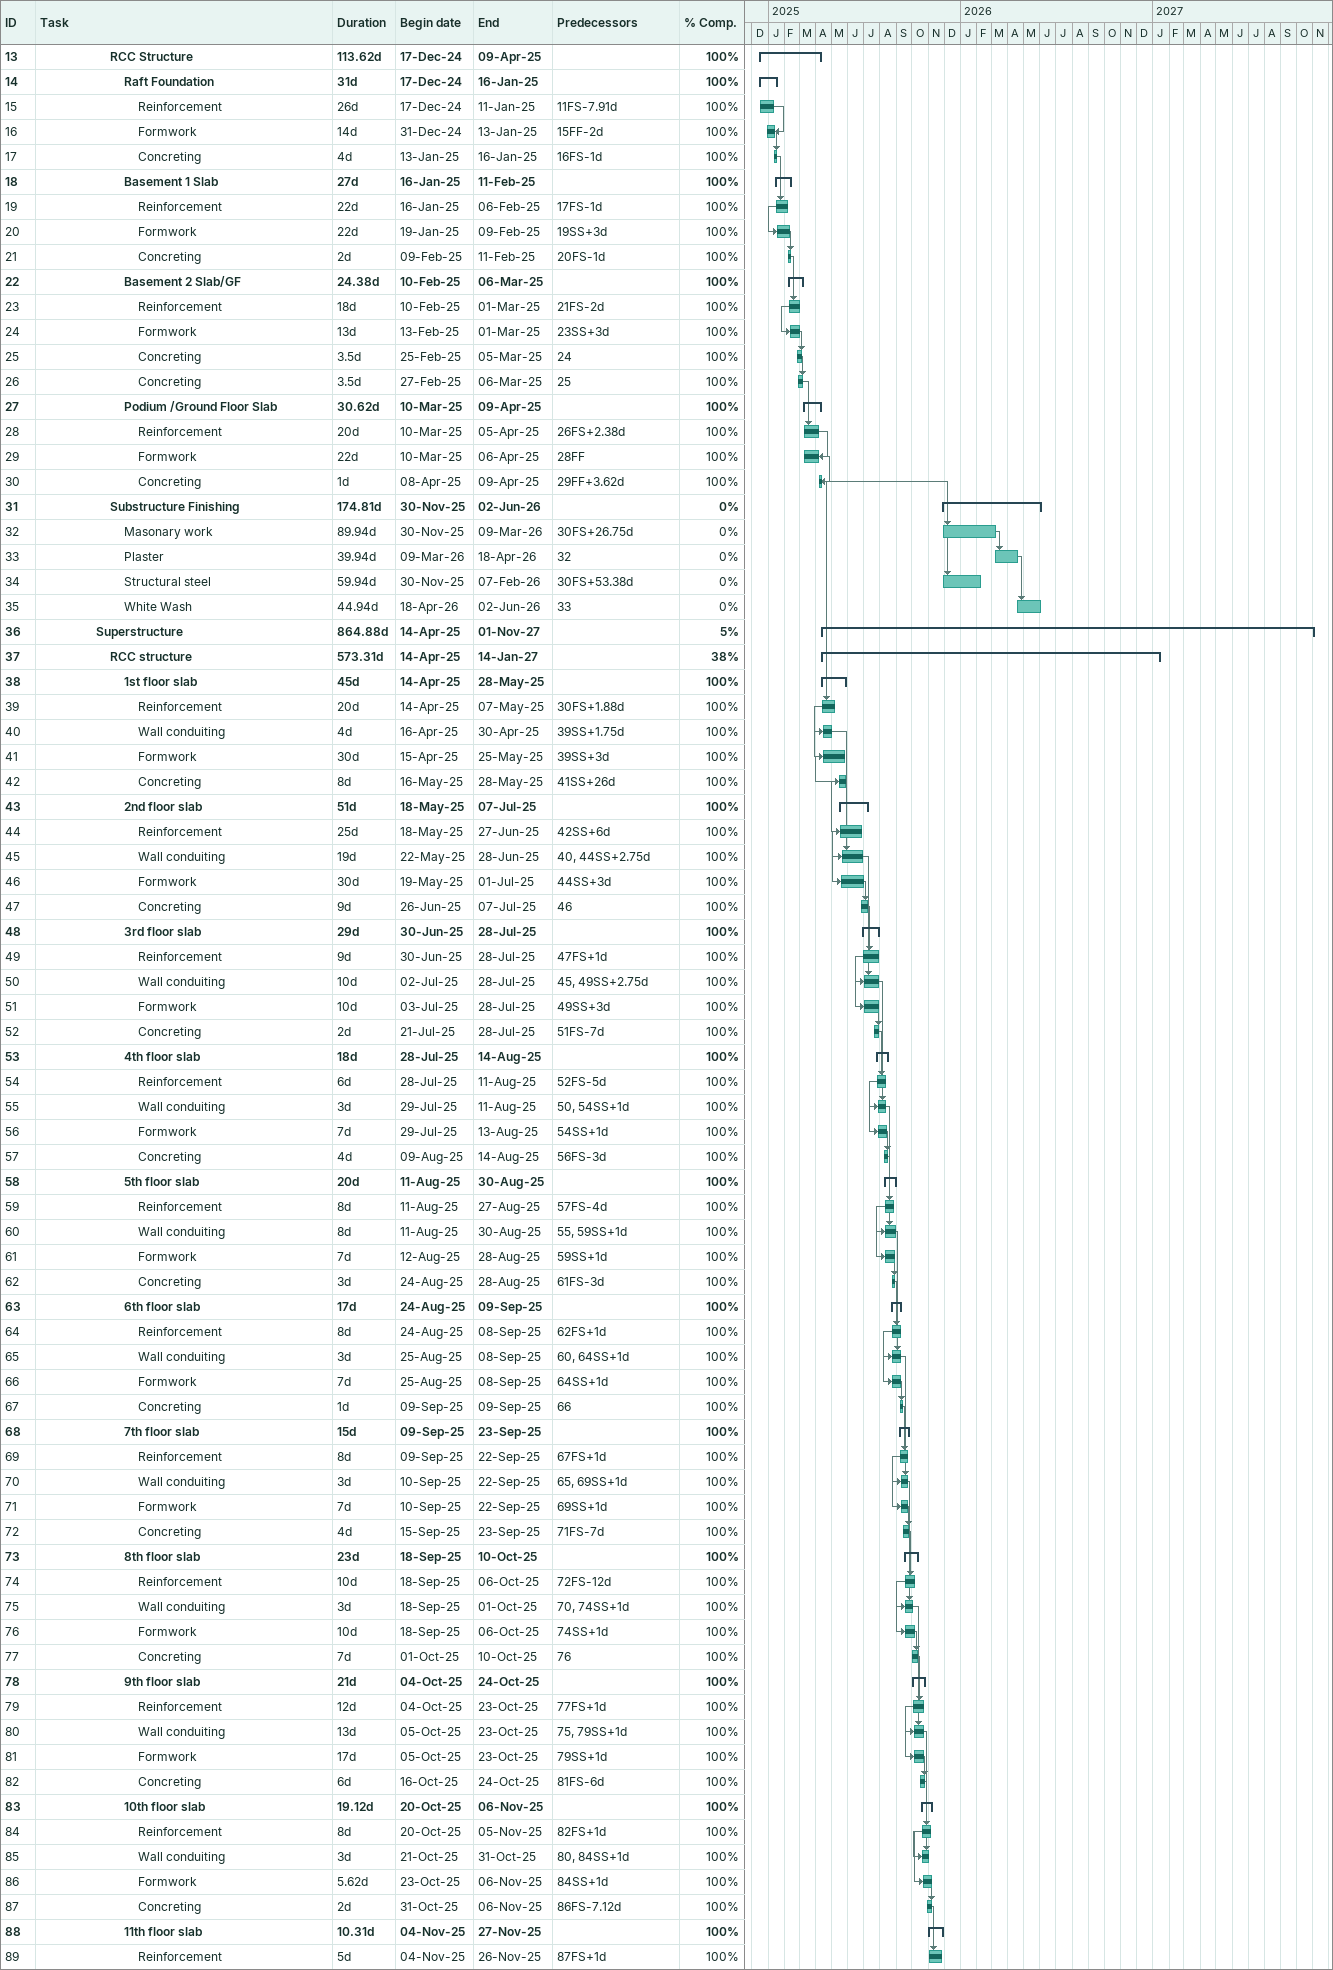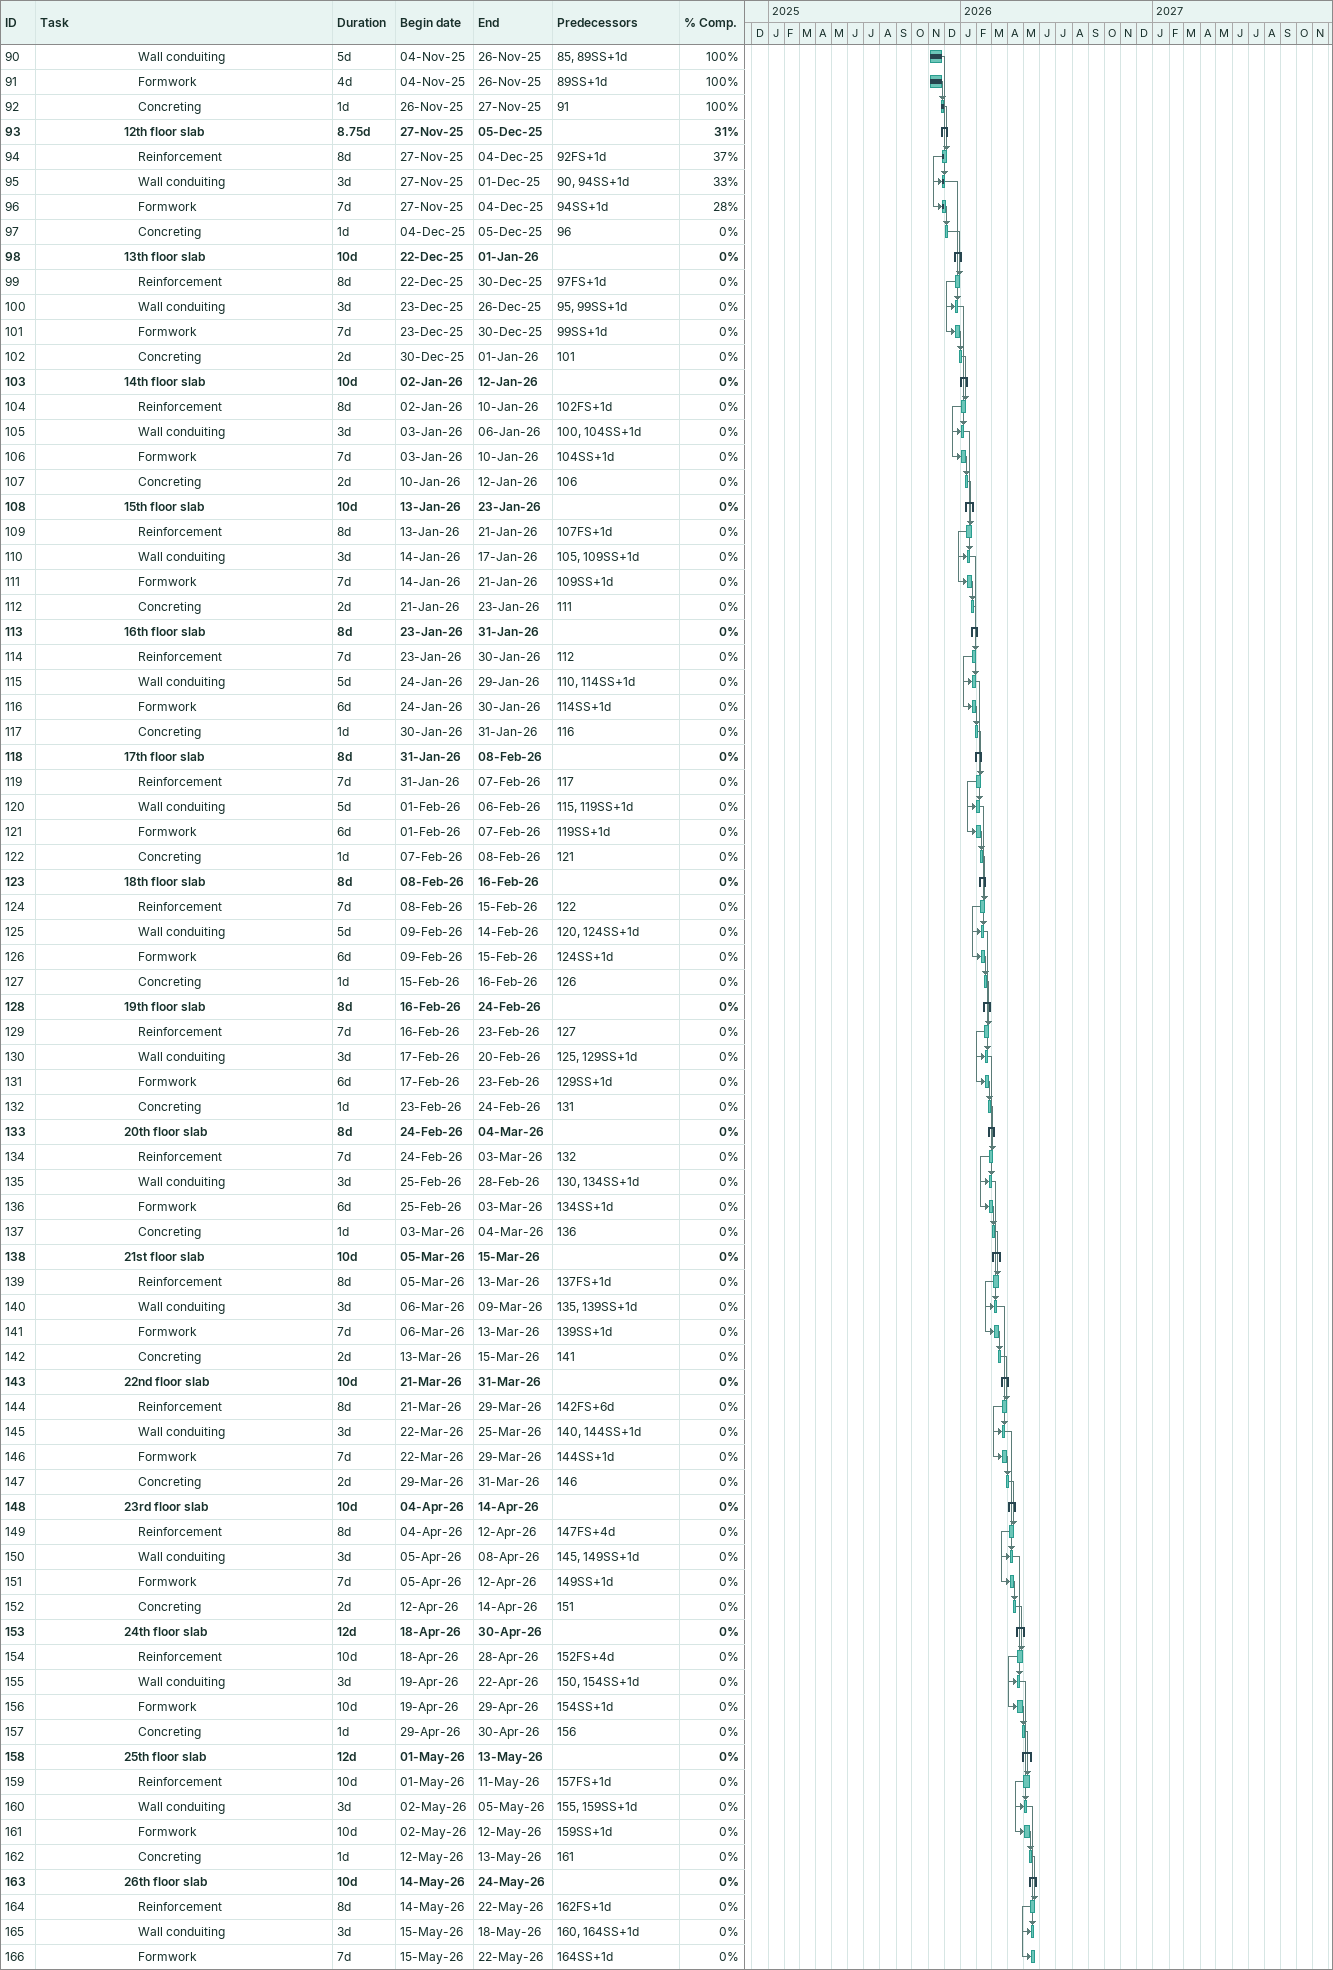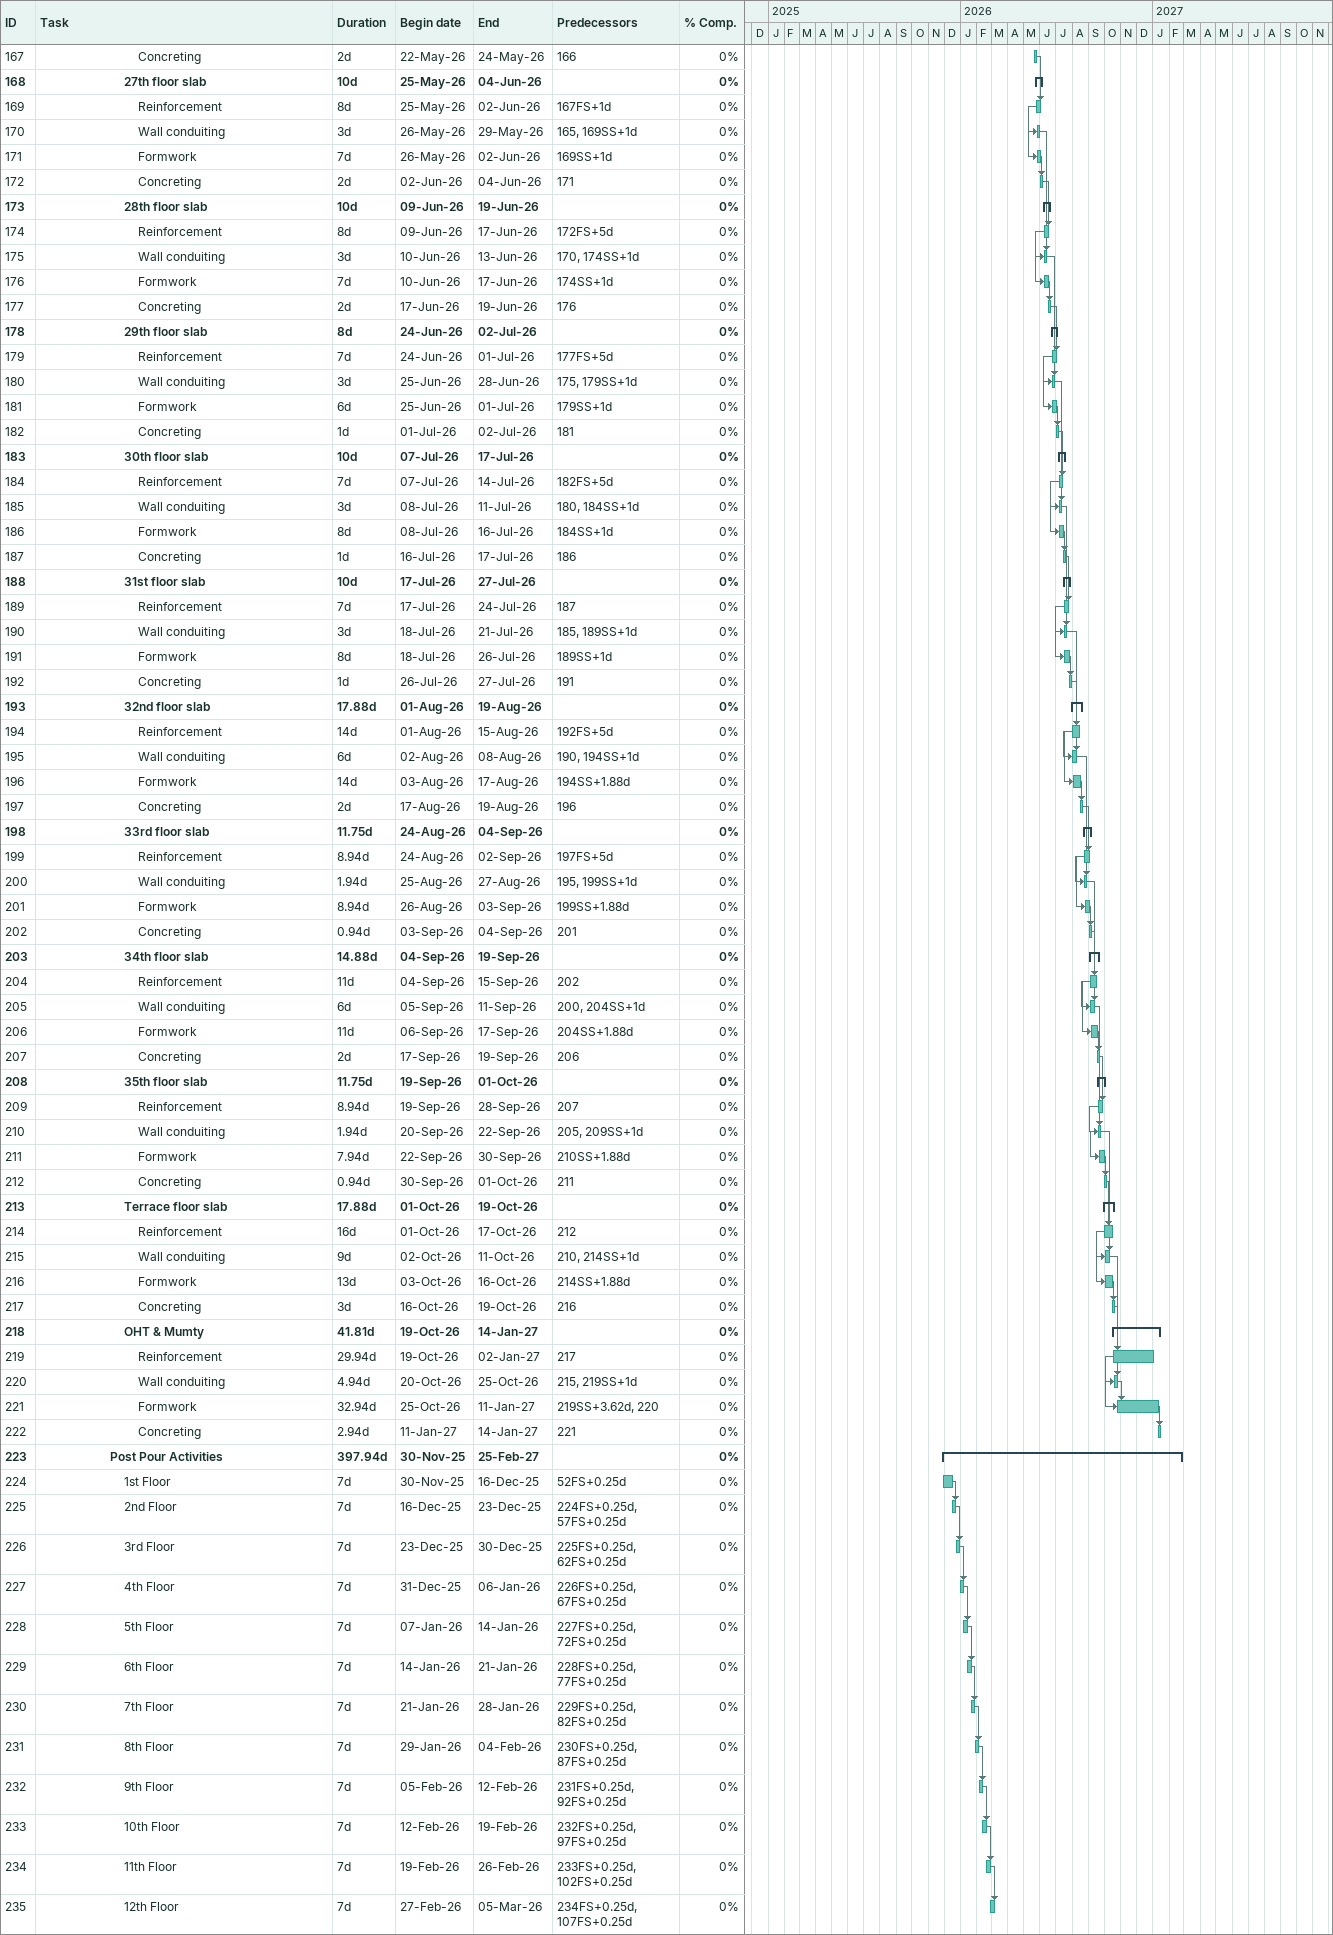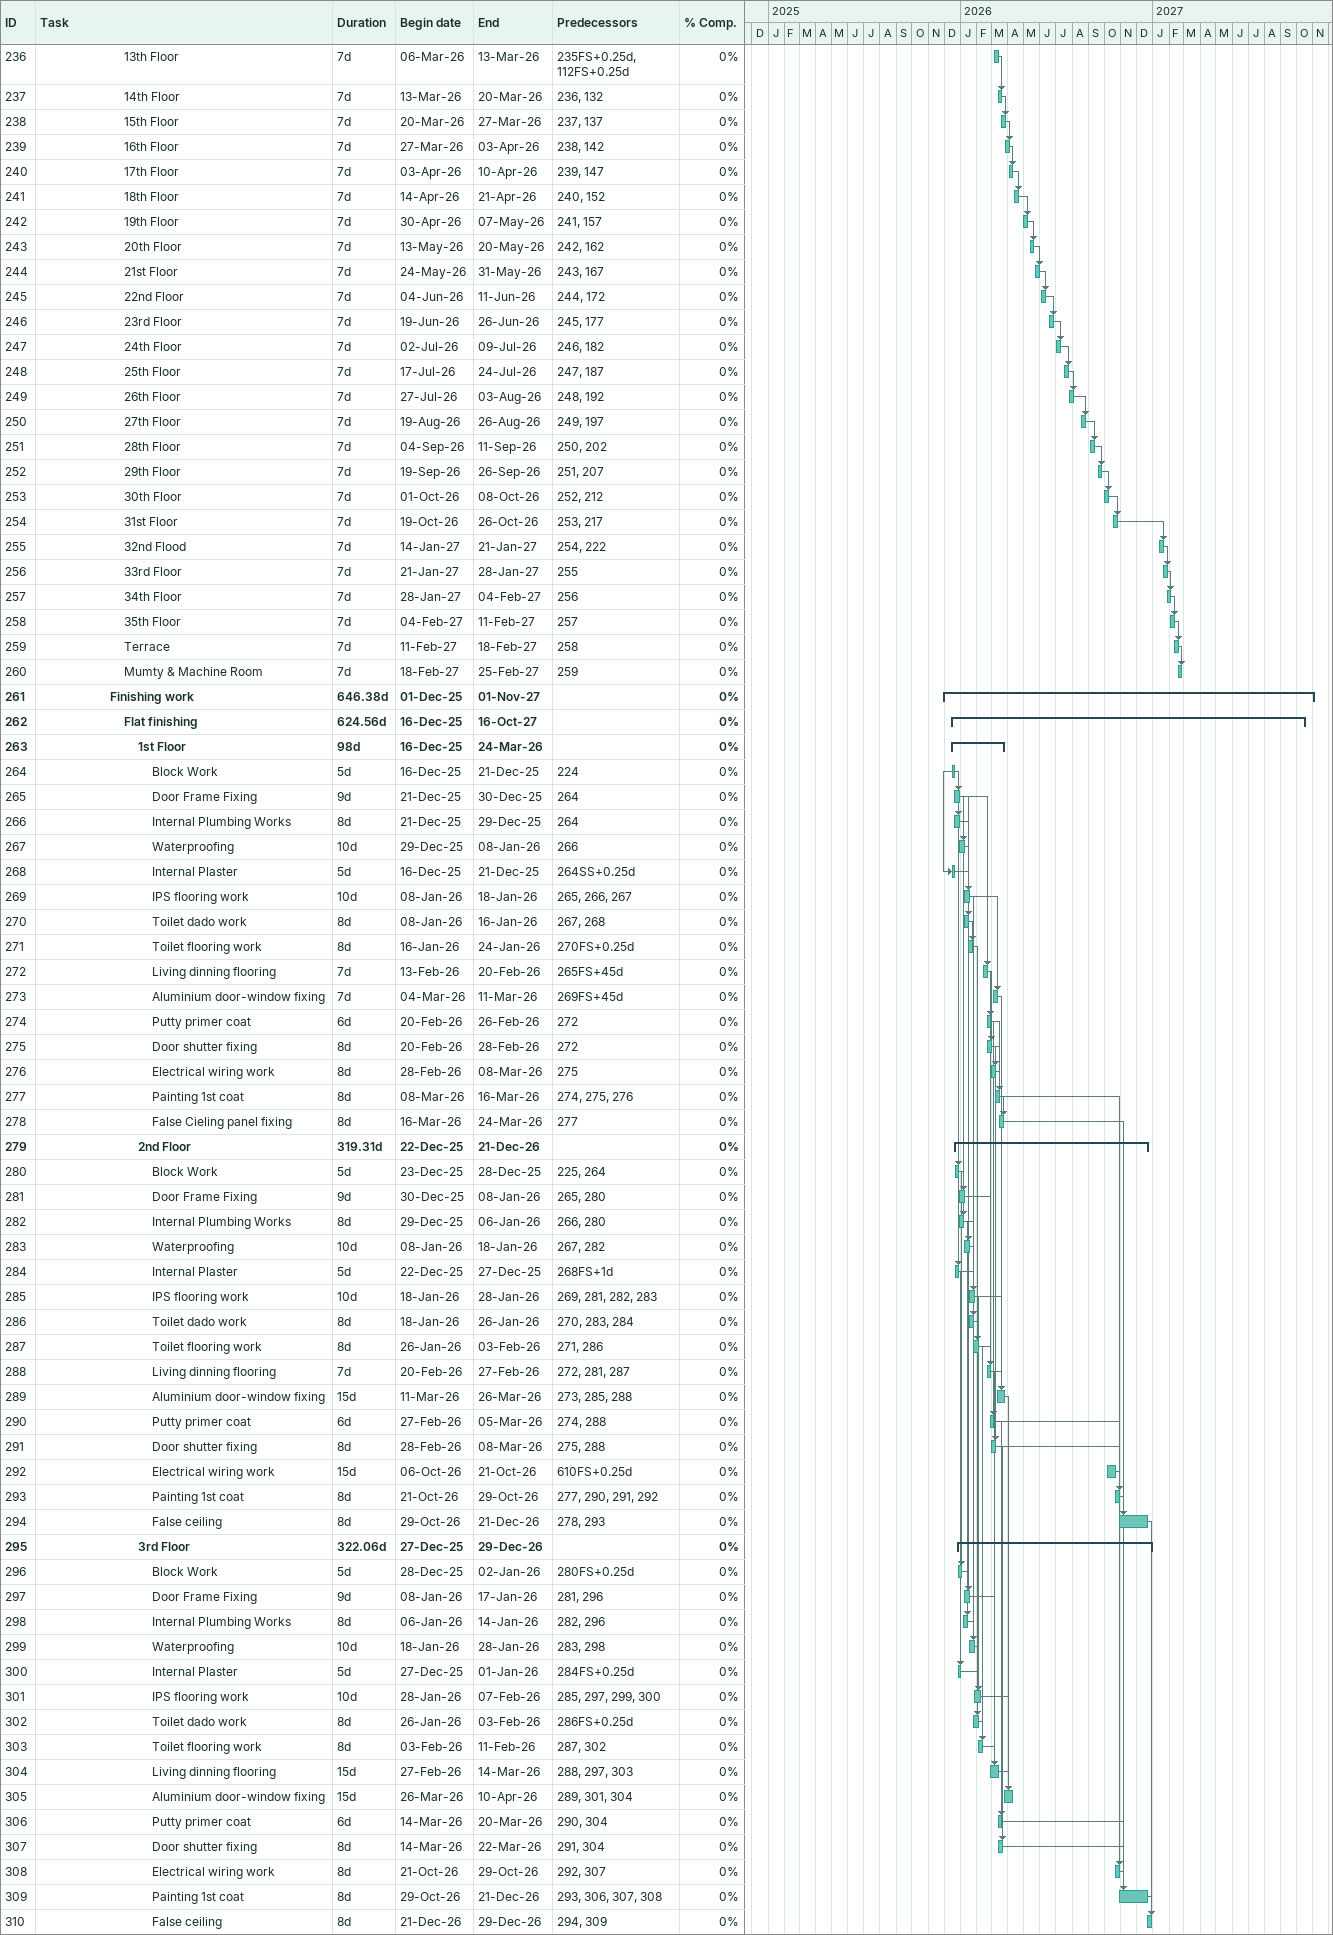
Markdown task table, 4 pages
| ID | Level | Task | Duration | Start | Finish | Predecessors | % complete |
|---|---|---|---|---|---|---|---|
| 13 | 6 | **RCC Structure** | 113.62d | 2024-12-17 | 2025-04-09 |  | 100 |
| 14 | 7 | **Raft Foundation** | 31d | 2024-12-17 | 2025-01-16 |  | 100 |
| 15 | 8 | Reinforcement | 26d | 2024-12-17 | 2025-01-11 | 11FS-7.91d | 100 |
| 16 | 8 | Formwork | 14d | 2024-12-31 | 2025-01-13 | 15FF-2d | 100 |
| 17 | 8 | Concreting | 4d | 2025-01-13 | 2025-01-16 | 16FS-1d | 100 |
| 18 | 7 | **Basement 1 Slab** | 27d | 2025-01-16 | 2025-02-11 |  | 100 |
| 19 | 8 | Reinforcement | 22d | 2025-01-16 | 2025-02-06 | 17FS-1d | 100 |
| 20 | 8 | Formwork | 22d | 2025-01-19 | 2025-02-09 | 19SS+3d | 100 |
| 21 | 8 | Concreting | 2d | 2025-02-09 | 2025-02-11 | 20FS-1d | 100 |
| 22 | 7 | **Basement 2 Slab/GF** | 24.38d | 2025-02-10 | 2025-03-06 |  | 100 |
| 23 | 8 | Reinforcement | 18d | 2025-02-10 | 2025-03-01 | 21FS-2d | 100 |
| 24 | 8 | Formwork | 13d | 2025-02-13 | 2025-03-01 | 23SS+3d | 100 |
| 25 | 8 | Concreting | 3.5d | 2025-02-25 | 2025-03-05 | 24 | 100 |
| 26 | 8 | Concreting | 3.5d | 2025-02-27 | 2025-03-06 | 25 | 100 |
| 27 | 7 | **Podium /Ground Floor Slab** | 30.62d | 2025-03-10 | 2025-04-09 |  | 100 |
| 28 | 8 | Reinforcement | 20d | 2025-03-10 | 2025-04-05 | 26FS+2.38d | 100 |
| 29 | 8 | Formwork | 22d | 2025-03-10 | 2025-04-06 | 28FF | 100 |
| 30 | 8 | Concreting | 1d | 2025-04-08 | 2025-04-09 | 29FF+3.62d | 100 |
| 31 | 6 | **Substructure Finishing** | 174.81d | 2025-11-30 | 2026-06-02 |  | 0 |
| 32 | 7 | Masonary work | 89.94d | 2025-11-30 | 2026-03-09 | 30FS+26.75d | 0 |
| 33 | 7 | Plaster | 39.94d | 2026-03-09 | 2026-04-18 | 32 | 0 |
| 34 | 7 | Structural steel | 59.94d | 2025-11-30 | 2026-02-07 | 30FS+53.38d | 0 |
| 35 | 7 | White Wash | 44.94d | 2026-04-18 | 2026-06-02 | 33 | 0 |
| 36 | 5 | **Superstructure** | 864.88d | 2025-04-14 | 2027-11-01 |  | 5 |
| 37 | 6 | **RCC structure** | 573.31d | 2025-04-14 | 2027-01-14 |  | 38 |
| 38 | 7 | **1st floor slab** | 45d | 2025-04-14 | 2025-05-28 |  | 100 |
| 39 | 8 | Reinforcement | 20d | 2025-04-14 | 2025-05-07 | 30FS+1.88d | 100 |
| 40 | 8 | Wall conduiting | 4d | 2025-04-16 | 2025-04-30 | 39SS+1.75d | 100 |
| 41 | 8 | Formwork | 30d | 2025-04-15 | 2025-05-25 | 39SS+3d | 100 |
| 42 | 8 | Concreting | 8d | 2025-05-16 | 2025-05-28 | 41SS+26d | 100 |
| 43 | 7 | **2nd floor slab** | 51d | 2025-05-18 | 2025-07-07 |  | 100 |
| 44 | 8 | Reinforcement | 25d | 2025-05-18 | 2025-06-27 | 42SS+6d | 100 |
| 45 | 8 | Wall conduiting | 19d | 2025-05-22 | 2025-06-28 | 40, 44SS+2.75d | 100 |
| 46 | 8 | Formwork | 30d | 2025-05-19 | 2025-07-01 | 44SS+3d | 100 |
| 47 | 8 | Concreting | 9d | 2025-06-26 | 2025-07-07 | 46 | 100 |
| 48 | 7 | **3rd floor slab** | 29d | 2025-06-30 | 2025-07-28 |  | 100 |
| 49 | 8 | Reinforcement | 9d | 2025-06-30 | 2025-07-28 | 47FS+1d | 100 |
| 50 | 8 | Wall conduiting | 10d | 2025-07-02 | 2025-07-28 | 45, 49SS+2.75d | 100 |
| 51 | 8 | Formwork | 10d | 2025-07-03 | 2025-07-28 | 49SS+3d | 100 |
| 52 | 8 | Concreting | 2d | 2025-07-21 | 2025-07-28 | 51FS-7d | 100 |
| 53 | 7 | **4th floor slab** | 18d | 2025-07-28 | 2025-08-14 |  | 100 |
| 54 | 8 | Reinforcement | 6d | 2025-07-28 | 2025-08-11 | 52FS-5d | 100 |
| 55 | 8 | Wall conduiting | 3d | 2025-07-29 | 2025-08-11 | 50, 54SS+1d | 100 |
| 56 | 8 | Formwork | 7d | 2025-07-29 | 2025-08-13 | 54SS+1d | 100 |
| 57 | 8 | Concreting | 4d | 2025-08-09 | 2025-08-14 | 56FS-3d | 100 |
| 58 | 7 | **5th floor slab** | 20d | 2025-08-11 | 2025-08-30 |  | 100 |
| 59 | 8 | Reinforcement | 8d | 2025-08-11 | 2025-08-27 | 57FS-4d | 100 |
| 60 | 8 | Wall conduiting | 8d | 2025-08-11 | 2025-08-30 | 55, 59SS+1d | 100 |
| 61 | 8 | Formwork | 7d | 2025-08-12 | 2025-08-28 | 59SS+1d | 100 |
| 62 | 8 | Concreting | 3d | 2025-08-24 | 2025-08-28 | 61FS-3d | 100 |
| 63 | 7 | **6th floor slab** | 17d | 2025-08-24 | 2025-09-09 |  | 100 |
| 64 | 8 | Reinforcement | 8d | 2025-08-24 | 2025-09-08 | 62FS+1d | 100 |
| 65 | 8 | Wall conduiting | 3d | 2025-08-25 | 2025-09-08 | 60, 64SS+1d | 100 |
| 66 | 8 | Formwork | 7d | 2025-08-25 | 2025-09-08 | 64SS+1d | 100 |
| 67 | 8 | Concreting | 1d | 2025-09-09 | 2025-09-09 | 66 | 100 |
| 68 | 7 | **7th floor slab** | 15d | 2025-09-09 | 2025-09-23 |  | 100 |
| 69 | 8 | Reinforcement | 8d | 2025-09-09 | 2025-09-22 | 67FS+1d | 100 |
| 70 | 8 | Wall conduiting | 3d | 2025-09-10 | 2025-09-22 | 65, 69SS+1d | 100 |
| 71 | 8 | Formwork | 7d | 2025-09-10 | 2025-09-22 | 69SS+1d | 100 |
| 72 | 8 | Concreting | 4d | 2025-09-15 | 2025-09-23 | 71FS-7d | 100 |
| 73 | 7 | **8th floor slab** | 23d | 2025-09-18 | 2025-10-10 |  | 100 |
| 74 | 8 | Reinforcement | 10d | 2025-09-18 | 2025-10-06 | 72FS-12d | 100 |
| 75 | 8 | Wall conduiting | 3d | 2025-09-18 | 2025-10-01 | 70, 74SS+1d | 100 |
| 76 | 8 | Formwork | 10d | 2025-09-18 | 2025-10-06 | 74SS+1d | 100 |
| 77 | 8 | Concreting | 7d | 2025-10-01 | 2025-10-10 | 76 | 100 |
| 78 | 7 | **9th floor slab** | 21d | 2025-10-04 | 2025-10-24 |  | 100 |
| 79 | 8 | Reinforcement | 12d | 2025-10-04 | 2025-10-23 | 77FS+1d | 100 |
| 80 | 8 | Wall conduiting | 13d | 2025-10-05 | 2025-10-23 | 75, 79SS+1d | 100 |
| 81 | 8 | Formwork | 17d | 2025-10-05 | 2025-10-23 | 79SS+1d | 100 |
| 82 | 8 | Concreting | 6d | 2025-10-16 | 2025-10-24 | 81FS-6d | 100 |
| 83 | 7 | **10th floor slab** | 19.12d | 2025-10-20 | 2025-11-06 |  | 100 |
| 84 | 8 | Reinforcement | 8d | 2025-10-20 | 2025-11-05 | 82FS+1d | 100 |
| 85 | 8 | Wall conduiting | 3d | 2025-10-21 | 2025-10-31 | 80, 84SS+1d | 100 |
| 86 | 8 | Formwork | 5.62d | 2025-10-23 | 2025-11-06 | 84SS+1d | 100 |
| 87 | 8 | Concreting | 2d | 2025-10-31 | 2025-11-06 | 86FS-7.12d | 100 |
| 88 | 7 | **11th floor slab** | 10.31d | 2025-11-04 | 2025-11-27 |  | 100 |
| 89 | 8 | Reinforcement | 5d | 2025-11-04 | 2025-11-26 | 87FS+1d | 100 |
| 90 | 8 | Wall conduiting | 5d | 2025-11-04 | 2025-11-26 | 85, 89SS+1d | 100 |
| 91 | 8 | Formwork | 4d | 2025-11-04 | 2025-11-26 | 89SS+1d | 100 |
| 92 | 8 | Concreting | 1d | 2025-11-26 | 2025-11-27 | 91 | 100 |
| 93 | 7 | **12th floor slab** | 8.75d | 2025-11-27 | 2025-12-05 |  | 31 |
| 94 | 8 | Reinforcement | 8d | 2025-11-27 | 2025-12-04 | 92FS+1d | 37 |
| 95 | 8 | Wall conduiting | 3d | 2025-11-27 | 2025-12-01 | 90, 94SS+1d | 33 |
| 96 | 8 | Formwork | 7d | 2025-11-27 | 2025-12-04 | 94SS+1d | 28 |
| 97 | 8 | Concreting | 1d | 2025-12-04 | 2025-12-05 | 96 | 0 |
| 98 | 7 | **13th floor slab** | 10d | 2025-12-22 | 2026-01-01 |  | 0 |
| 99 | 8 | Reinforcement | 8d | 2025-12-22 | 2025-12-30 | 97FS+1d | 0 |
| 100 | 8 | Wall conduiting | 3d | 2025-12-23 | 2025-12-26 | 95, 99SS+1d | 0 |
| 101 | 8 | Formwork | 7d | 2025-12-23 | 2025-12-30 | 99SS+1d | 0 |
| 102 | 8 | Concreting | 2d | 2025-12-30 | 2026-01-01 | 101 | 0 |
| 103 | 7 | **14th floor slab** | 10d | 2026-01-02 | 2026-01-12 |  | 0 |
| 104 | 8 | Reinforcement | 8d | 2026-01-02 | 2026-01-10 | 102FS+1d | 0 |
| 105 | 8 | Wall conduiting | 3d | 2026-01-03 | 2026-01-06 | 100, 104SS+1d | 0 |
| 106 | 8 | Formwork | 7d | 2026-01-03 | 2026-01-10 | 104SS+1d | 0 |
| 107 | 8 | Concreting | 2d | 2026-01-10 | 2026-01-12 | 106 | 0 |
| 108 | 7 | **15th floor slab** | 10d | 2026-01-13 | 2026-01-23 |  | 0 |
| 109 | 8 | Reinforcement | 8d | 2026-01-13 | 2026-01-21 | 107FS+1d | 0 |
| 110 | 8 | Wall conduiting | 3d | 2026-01-14 | 2026-01-17 | 105, 109SS+1d | 0 |
| 111 | 8 | Formwork | 7d | 2026-01-14 | 2026-01-21 | 109SS+1d | 0 |
| 112 | 8 | Concreting | 2d | 2026-01-21 | 2026-01-23 | 111 | 0 |
| 113 | 7 | **16th floor slab** | 8d | 2026-01-23 | 2026-01-31 |  | 0 |
| 114 | 8 | Reinforcement | 7d | 2026-01-23 | 2026-01-30 | 112 | 0 |
| 115 | 8 | Wall conduiting | 5d | 2026-01-24 | 2026-01-29 | 110, 114SS+1d | 0 |
| 116 | 8 | Formwork | 6d | 2026-01-24 | 2026-01-30 | 114SS+1d | 0 |
| 117 | 8 | Concreting | 1d | 2026-01-30 | 2026-01-31 | 116 | 0 |
| 118 | 7 | **17th floor slab** | 8d | 2026-01-31 | 2026-02-08 |  | 0 |
| 119 | 8 | Reinforcement | 7d | 2026-01-31 | 2026-02-07 | 117 | 0 |
| 120 | 8 | Wall conduiting | 5d | 2026-02-01 | 2026-02-06 | 115, 119SS+1d | 0 |
| 121 | 8 | Formwork | 6d | 2026-02-01 | 2026-02-07 | 119SS+1d | 0 |
| 122 | 8 | Concreting | 1d | 2026-02-07 | 2026-02-08 | 121 | 0 |
| 123 | 7 | **18th floor slab** | 8d | 2026-02-08 | 2026-02-16 |  | 0 |
| 124 | 8 | Reinforcement | 7d | 2026-02-08 | 2026-02-15 | 122 | 0 |
| 125 | 8 | Wall conduiting | 5d | 2026-02-09 | 2026-02-14 | 120, 124SS+1d | 0 |
| 126 | 8 | Formwork | 6d | 2026-02-09 | 2026-02-15 | 124SS+1d | 0 |
| 127 | 8 | Concreting | 1d | 2026-02-15 | 2026-02-16 | 126 | 0 |
| 128 | 7 | **19th floor slab** | 8d | 2026-02-16 | 2026-02-24 |  | 0 |
| 129 | 8 | Reinforcement | 7d | 2026-02-16 | 2026-02-23 | 127 | 0 |
| 130 | 8 | Wall conduiting | 3d | 2026-02-17 | 2026-02-20 | 125, 129SS+1d | 0 |
| 131 | 8 | Formwork | 6d | 2026-02-17 | 2026-02-23 | 129SS+1d | 0 |
| 132 | 8 | Concreting | 1d | 2026-02-23 | 2026-02-24 | 131 | 0 |
| 133 | 7 | **20th floor slab** | 8d | 2026-02-24 | 2026-03-04 |  | 0 |
| 134 | 8 | Reinforcement | 7d | 2026-02-24 | 2026-03-03 | 132 | 0 |
| 135 | 8 | Wall conduiting | 3d | 2026-02-25 | 2026-02-28 | 130, 134SS+1d | 0 |
| 136 | 8 | Formwork | 6d | 2026-02-25 | 2026-03-03 | 134SS+1d | 0 |
| 137 | 8 | Concreting | 1d | 2026-03-03 | 2026-03-04 | 136 | 0 |
| 138 | 7 | **21st floor slab** | 10d | 2026-03-05 | 2026-03-15 |  | 0 |
| 139 | 8 | Reinforcement | 8d | 2026-03-05 | 2026-03-13 | 137FS+1d | 0 |
| 140 | 8 | Wall conduiting | 3d | 2026-03-06 | 2026-03-09 | 135, 139SS+1d | 0 |
| 141 | 8 | Formwork | 7d | 2026-03-06 | 2026-03-13 | 139SS+1d | 0 |
| 142 | 8 | Concreting | 2d | 2026-03-13 | 2026-03-15 | 141 | 0 |
| 143 | 7 | **22nd floor slab** | 10d | 2026-03-21 | 2026-03-31 |  | 0 |
| 144 | 8 | Reinforcement | 8d | 2026-03-21 | 2026-03-29 | 142FS+6d | 0 |
| 145 | 8 | Wall conduiting | 3d | 2026-03-22 | 2026-03-25 | 140, 144SS+1d | 0 |
| 146 | 8 | Formwork | 7d | 2026-03-22 | 2026-03-29 | 144SS+1d | 0 |
| 147 | 8 | Concreting | 2d | 2026-03-29 | 2026-03-31 | 146 | 0 |
| 148 | 7 | **23rd floor slab** | 10d | 2026-04-04 | 2026-04-14 |  | 0 |
| 149 | 8 | Reinforcement | 8d | 2026-04-04 | 2026-04-12 | 147FS+4d | 0 |
| 150 | 8 | Wall conduiting | 3d | 2026-04-05 | 2026-04-08 | 145, 149SS+1d | 0 |
| 151 | 8 | Formwork | 7d | 2026-04-05 | 2026-04-12 | 149SS+1d | 0 |
| 152 | 8 | Concreting | 2d | 2026-04-12 | 2026-04-14 | 151 | 0 |
| 153 | 7 | **24th floor slab** | 12d | 2026-04-18 | 2026-04-30 |  | 0 |
| 154 | 8 | Reinforcement | 10d | 2026-04-18 | 2026-04-28 | 152FS+4d | 0 |
| 155 | 8 | Wall conduiting | 3d | 2026-04-19 | 2026-04-22 | 150, 154SS+1d | 0 |
| 156 | 8 | Formwork | 10d | 2026-04-19 | 2026-04-29 | 154SS+1d | 0 |
| 157 | 8 | Concreting | 1d | 2026-04-29 | 2026-04-30 | 156 | 0 |
| 158 | 7 | **25th floor slab** | 12d | 2026-05-01 | 2026-05-13 |  | 0 |
| 159 | 8 | Reinforcement | 10d | 2026-05-01 | 2026-05-11 | 157FS+1d | 0 |
| 160 | 8 | Wall conduiting | 3d | 2026-05-02 | 2026-05-05 | 155, 159SS+1d | 0 |
| 161 | 8 | Formwork | 10d | 2026-05-02 | 2026-05-12 | 159SS+1d | 0 |
| 162 | 8 | Concreting | 1d | 2026-05-12 | 2026-05-13 | 161 | 0 |
| 163 | 7 | **26th floor slab** | 10d | 2026-05-14 | 2026-05-24 |  | 0 |
| 164 | 8 | Reinforcement | 8d | 2026-05-14 | 2026-05-22 | 162FS+1d | 0 |
| 165 | 8 | Wall conduiting | 3d | 2026-05-15 | 2026-05-18 | 160, 164SS+1d | 0 |
| 166 | 8 | Formwork | 7d | 2026-05-15 | 2026-05-22 | 164SS+1d | 0 |
| 167 | 8 | Concreting | 2d | 2026-05-22 | 2026-05-24 | 166 | 0 |
| 168 | 7 | **27th floor slab** | 10d | 2026-05-25 | 2026-06-04 |  | 0 |
| 169 | 8 | Reinforcement | 8d | 2026-05-25 | 2026-06-02 | 167FS+1d | 0 |
| 170 | 8 | Wall conduiting | 3d | 2026-05-26 | 2026-05-29 | 165, 169SS+1d | 0 |
| 171 | 8 | Formwork | 7d | 2026-05-26 | 2026-06-02 | 169SS+1d | 0 |
| 172 | 8 | Concreting | 2d | 2026-06-02 | 2026-06-04 | 171 | 0 |
| 173 | 7 | **28th floor slab** | 10d | 2026-06-09 | 2026-06-19 |  | 0 |
| 174 | 8 | Reinforcement | 8d | 2026-06-09 | 2026-06-17 | 172FS+5d | 0 |
| 175 | 8 | Wall conduiting | 3d | 2026-06-10 | 2026-06-13 | 170, 174SS+1d | 0 |
| 176 | 8 | Formwork | 7d | 2026-06-10 | 2026-06-17 | 174SS+1d | 0 |
| 177 | 8 | Concreting | 2d | 2026-06-17 | 2026-06-19 | 176 | 0 |
| 178 | 7 | **29th floor slab** | 8d | 2026-06-24 | 2026-07-02 |  | 0 |
| 179 | 8 | Reinforcement | 7d | 2026-06-24 | 2026-07-01 | 177FS+5d | 0 |
| 180 | 8 | Wall conduiting | 3d | 2026-06-25 | 2026-06-28 | 175, 179SS+1d | 0 |
| 181 | 8 | Formwork | 6d | 2026-06-25 | 2026-07-01 | 179SS+1d | 0 |
| 182 | 8 | Concreting | 1d | 2026-07-01 | 2026-07-02 | 181 | 0 |
| 183 | 7 | **30th floor slab** | 10d | 2026-07-07 | 2026-07-17 |  | 0 |
| 184 | 8 | Reinforcement | 7d | 2026-07-07 | 2026-07-14 | 182FS+5d | 0 |
| 185 | 8 | Wall conduiting | 3d | 2026-07-08 | 2026-07-11 | 180, 184SS+1d | 0 |
| 186 | 8 | Formwork | 8d | 2026-07-08 | 2026-07-16 | 184SS+1d | 0 |
| 187 | 8 | Concreting | 1d | 2026-07-16 | 2026-07-17 | 186 | 0 |
| 188 | 7 | **31st floor slab** | 10d | 2026-07-17 | 2026-07-27 |  | 0 |
| 189 | 8 | Reinforcement | 7d | 2026-07-17 | 2026-07-24 | 187 | 0 |
| 190 | 8 | Wall conduiting | 3d | 2026-07-18 | 2026-07-21 | 185, 189SS+1d | 0 |
| 191 | 8 | Formwork | 8d | 2026-07-18 | 2026-07-26 | 189SS+1d | 0 |
| 192 | 8 | Concreting | 1d | 2026-07-26 | 2026-07-27 | 191 | 0 |
| 193 | 7 | **32nd floor slab** | 17.88d | 2026-08-01 | 2026-08-19 |  | 0 |
| 194 | 8 | Reinforcement | 14d | 2026-08-01 | 2026-08-15 | 192FS+5d | 0 |
| 195 | 8 | Wall conduiting | 6d | 2026-08-02 | 2026-08-08 | 190, 194SS+1d | 0 |
| 196 | 8 | Formwork | 14d | 2026-08-03 | 2026-08-17 | 194SS+1.88d | 0 |
| 197 | 8 | Concreting | 2d | 2026-08-17 | 2026-08-19 | 196 | 0 |
| 198 | 7 | **33rd floor slab** | 11.75d | 2026-08-24 | 2026-09-04 |  | 0 |
| 199 | 8 | Reinforcement | 8.94d | 2026-08-24 | 2026-09-02 | 197FS+5d | 0 |
| 200 | 8 | Wall conduiting | 1.94d | 2026-08-25 | 2026-08-27 | 195, 199SS+1d | 0 |
| 201 | 8 | Formwork | 8.94d | 2026-08-26 | 2026-09-03 | 199SS+1.88d | 0 |
| 202 | 8 | Concreting | 0.94d | 2026-09-03 | 2026-09-04 | 201 | 0 |
| 203 | 7 | **34th floor slab** | 14.88d | 2026-09-04 | 2026-09-19 |  | 0 |
| 204 | 8 | Reinforcement | 11d | 2026-09-04 | 2026-09-15 | 202 | 0 |
| 205 | 8 | Wall conduiting | 6d | 2026-09-05 | 2026-09-11 | 200, 204SS+1d | 0 |
| 206 | 8 | Formwork | 11d | 2026-09-06 | 2026-09-17 | 204SS+1.88d | 0 |
| 207 | 8 | Concreting | 2d | 2026-09-17 | 2026-09-19 | 206 | 0 |
| 208 | 7 | **35th floor slab** | 11.75d | 2026-09-19 | 2026-10-01 |  | 0 |
| 209 | 8 | Reinforcement | 8.94d | 2026-09-19 | 2026-09-28 | 207 | 0 |
| 210 | 8 | Wall conduiting | 1.94d | 2026-09-20 | 2026-09-22 | 205, 209SS+1d | 0 |
| 211 | 8 | Formwork | 7.94d | 2026-09-22 | 2026-09-30 | 210SS+1.88d | 0 |
| 212 | 8 | Concreting | 0.94d | 2026-09-30 | 2026-10-01 | 211 | 0 |
| 213 | 7 | **Terrace floor slab** | 17.88d | 2026-10-01 | 2026-10-19 |  | 0 |
| 214 | 8 | Reinforcement | 16d | 2026-10-01 | 2026-10-17 | 212 | 0 |
| 215 | 8 | Wall conduiting | 9d | 2026-10-02 | 2026-10-11 | 210, 214SS+1d | 0 |
| 216 | 8 | Formwork | 13d | 2026-10-03 | 2026-10-16 | 214SS+1.88d | 0 |
| 217 | 8 | Concreting | 3d | 2026-10-16 | 2026-10-19 | 216 | 0 |
| 218 | 7 | **OHT & Mumty** | 41.81d | 2026-10-19 | 2027-01-14 |  | 0 |
| 219 | 8 | Reinforcement | 29.94d | 2026-10-19 | 2027-01-02 | 217 | 0 |
| 220 | 8 | Wall conduiting | 4.94d | 2026-10-20 | 2026-10-25 | 215, 219SS+1d | 0 |
| 221 | 8 | Formwork | 32.94d | 2026-10-25 | 2027-01-11 | 219SS+3.62d, 220 | 0 |
| 222 | 8 | Concreting | 2.94d | 2027-01-11 | 2027-01-14 | 221 | 0 |
| 223 | 6 | **Post Pour Activities** | 397.94d | 2025-11-30 | 2027-02-25 |  | 0 |
| 224 | 7 | 1st Floor | 7d | 2025-11-30 | 2025-12-16 | 52FS+0.25d | 0 |
| 225 | 7 | 2nd Floor | 7d | 2025-12-16 | 2025-12-23 | 224FS+0.25d, 57FS+0.25d | 0 |
| 226 | 7 | 3rd Floor | 7d | 2025-12-23 | 2025-12-30 | 225FS+0.25d, 62FS+0.25d | 0 |
| 227 | 7 | 4th Floor | 7d | 2025-12-31 | 2026-01-06 | 226FS+0.25d, 67FS+0.25d | 0 |
| 228 | 7 | 5th Floor | 7d | 2026-01-07 | 2026-01-14 | 227FS+0.25d, 72FS+0.25d | 0 |
| 229 | 7 | 6th Floor | 7d | 2026-01-14 | 2026-01-21 | 228FS+0.25d, 77FS+0.25d | 0 |
| 230 | 7 | 7th Floor | 7d | 2026-01-21 | 2026-01-28 | 229FS+0.25d, 82FS+0.25d | 0 |
| 231 | 7 | 8th Floor | 7d | 2026-01-29 | 2026-02-04 | 230FS+0.25d, 87FS+0.25d | 0 |
| 232 | 7 | 9th Floor | 7d | 2026-02-05 | 2026-02-12 | 231FS+0.25d, 92FS+0.25d | 0 |
| 233 | 7 | 10th Floor | 7d | 2026-02-12 | 2026-02-19 | 232FS+0.25d, 97FS+0.25d | 0 |
| 234 | 7 | 11th Floor | 7d | 2026-02-19 | 2026-02-26 | 233FS+0.25d, 102FS+0.25d | 0 |
| 235 | 7 | 12th Floor | 7d | 2026-02-27 | 2026-03-05 | 234FS+0.25d, 107FS+0.25d | 0 |
| 236 | 7 | 13th Floor | 7d | 2026-03-06 | 2026-03-13 | 235FS+0.25d, 112FS+0.25d | 0 |
| 237 | 7 | 14th Floor | 7d | 2026-03-13 | 2026-03-20 | 236, 132 | 0 |
| 238 | 7 | 15th Floor | 7d | 2026-03-20 | 2026-03-27 | 237, 137 | 0 |
| 239 | 7 | 16th Floor | 7d | 2026-03-27 | 2026-04-03 | 238, 142 | 0 |
| 240 | 7 | 17th Floor | 7d | 2026-04-03 | 2026-04-10 | 239, 147 | 0 |
| 241 | 7 | 18th Floor | 7d | 2026-04-14 | 2026-04-21 | 240, 152 | 0 |
| 242 | 7 | 19th Floor | 7d | 2026-04-30 | 2026-05-07 | 241, 157 | 0 |
| 243 | 7 | 20th Floor | 7d | 2026-05-13 | 2026-05-20 | 242, 162 | 0 |
| 244 | 7 | 21st Floor | 7d | 2026-05-24 | 2026-05-31 | 243, 167 | 0 |
| 245 | 7 | 22nd Floor | 7d | 2026-06-04 | 2026-06-11 | 244, 172 | 0 |
| 246 | 7 | 23rd Floor | 7d | 2026-06-19 | 2026-06-26 | 245, 177 | 0 |
| 247 | 7 | 24th Floor | 7d | 2026-07-02 | 2026-07-09 | 246, 182 | 0 |
| 248 | 7 | 25th Floor | 7d | 2026-07-17 | 2026-07-24 | 247, 187 | 0 |
| 249 | 7 | 26th Floor | 7d | 2026-07-27 | 2026-08-03 | 248, 192 | 0 |
| 250 | 7 | 27th Floor | 7d | 2026-08-19 | 2026-08-26 | 249, 197 | 0 |
| 251 | 7 | 28th Floor | 7d | 2026-09-04 | 2026-09-11 | 250, 202 | 0 |
| 252 | 7 | 29th Floor | 7d | 2026-09-19 | 2026-09-26 | 251, 207 | 0 |
| 253 | 7 | 30th Floor | 7d | 2026-10-01 | 2026-10-08 | 252, 212 | 0 |
| 254 | 7 | 31st Floor | 7d | 2026-10-19 | 2026-10-26 | 253, 217 | 0 |
| 255 | 7 | 32nd Flood | 7d | 2027-01-14 | 2027-01-21 | 254, 222 | 0 |
| 256 | 7 | 33rd Floor | 7d | 2027-01-21 | 2027-01-28 | 255 | 0 |
| 257 | 7 | 34th Floor | 7d | 2027-01-28 | 2027-02-04 | 256 | 0 |
| 258 | 7 | 35th Floor | 7d | 2027-02-04 | 2027-02-11 | 257 | 0 |
| 259 | 7 | Terrace | 7d | 2027-02-11 | 2027-02-18 | 258 | 0 |
| 260 | 7 | Mumty & Machine Room | 7d | 2027-02-18 | 2027-02-25 | 259 | 0 |
| 261 | 6 | **Finishing work** | 646.38d | 2025-12-01 | 2027-11-01 |  | 0 |
| 262 | 7 | **Flat finishing** | 624.56d | 2025-12-16 | 2027-10-16 |  | 0 |
| 263 | 8 | **1st Floor** | 98d | 2025-12-16 | 2026-03-24 |  | 0 |
| 264 | 9 | Block Work | 5d | 2025-12-16 | 2025-12-21 | 224 | 0 |
| 265 | 9 | Door Frame Fixing | 9d | 2025-12-21 | 2025-12-30 | 264 | 0 |
| 266 | 9 | Internal Plumbing Works | 8d | 2025-12-21 | 2025-12-29 | 264 | 0 |
| 267 | 9 | Waterproofing | 10d | 2025-12-29 | 2026-01-08 | 266 | 0 |
| 268 | 9 | Internal Plaster | 5d | 2025-12-16 | 2025-12-21 | 264SS+0.25d | 0 |
| 269 | 9 | IPS flooring work | 10d | 2026-01-08 | 2026-01-18 | 265, 266, 267 | 0 |
| 270 | 9 | Toilet dado work | 8d | 2026-01-08 | 2026-01-16 | 267, 268 | 0 |
| 271 | 9 | Toilet flooring work | 8d | 2026-01-16 | 2026-01-24 | 270FS+0.25d | 0 |
| 272 | 9 | Living dinning flooring | 7d | 2026-02-13 | 2026-02-20 | 265FS+45d | 0 |
| 273 | 9 | Aluminium door-window fixing | 7d | 2026-03-04 | 2026-03-11 | 269FS+45d | 0 |
| 274 | 9 | Putty primer coat | 6d | 2026-02-20 | 2026-02-26 | 272 | 0 |
| 275 | 9 | Door shutter fixing | 8d | 2026-02-20 | 2026-02-28 | 272 | 0 |
| 276 | 9 | Electrical wiring work | 8d | 2026-02-28 | 2026-03-08 | 275 | 0 |
| 277 | 9 | Painting 1st coat | 8d | 2026-03-08 | 2026-03-16 | 274, 275, 276 | 0 |
| 278 | 9 | False Cieling panel fixing | 8d | 2026-03-16 | 2026-03-24 | 277 | 0 |
| 279 | 8 | **2nd Floor** | 319.31d | 2025-12-22 | 2026-12-21 |  | 0 |
| 280 | 9 | Block Work | 5d | 2025-12-23 | 2025-12-28 | 225, 264 | 0 |
| 281 | 9 | Door Frame Fixing | 9d | 2025-12-30 | 2026-01-08 | 265, 280 | 0 |
| 282 | 9 | Internal Plumbing Works | 8d | 2025-12-29 | 2026-01-06 | 266, 280 | 0 |
| 283 | 9 | Waterproofing | 10d | 2026-01-08 | 2026-01-18 | 267, 282 | 0 |
| 284 | 9 | Internal Plaster | 5d | 2025-12-22 | 2025-12-27 | 268FS+1d | 0 |
| 285 | 9 | IPS flooring work | 10d | 2026-01-18 | 2026-01-28 | 269, 281, 282, 283 | 0 |
| 286 | 9 | Toilet dado work | 8d | 2026-01-18 | 2026-01-26 | 270, 283, 284 | 0 |
| 287 | 9 | Toilet flooring work | 8d | 2026-01-26 | 2026-02-03 | 271, 286 | 0 |
| 288 | 9 | Living dinning flooring | 7d | 2026-02-20 | 2026-02-27 | 272, 281, 287 | 0 |
| 289 | 9 | Aluminium door-window fixing | 15d | 2026-03-11 | 2026-03-26 | 273, 285, 288 | 0 |
| 290 | 9 | Putty primer coat | 6d | 2026-02-27 | 2026-03-05 | 274, 288 | 0 |
| 291 | 9 | Door shutter fixing | 8d | 2026-02-28 | 2026-03-08 | 275, 288 | 0 |
| 292 | 9 | Electrical wiring work | 15d | 2026-10-06 | 2026-10-21 | 610FS+0.25d | 0 |
| 293 | 9 | Painting 1st coat | 8d | 2026-10-21 | 2026-10-29 | 277, 290, 291, 292 | 0 |
| 294 | 9 | False ceiling | 8d | 2026-10-29 | 2026-12-21 | 278, 293 | 0 |
| 295 | 8 | **3rd Floor** | 322.06d | 2025-12-27 | 2026-12-29 |  | 0 |
| 296 | 9 | Block Work | 5d | 2025-12-28 | 2026-01-02 | 280FS+0.25d | 0 |
| 297 | 9 | Door Frame Fixing | 9d | 2026-01-08 | 2026-01-17 | 281, 296 | 0 |
| 298 | 9 | Internal Plumbing Works | 8d | 2026-01-06 | 2026-01-14 | 282, 296 | 0 |
| 299 | 9 | Waterproofing | 10d | 2026-01-18 | 2026-01-28 | 283, 298 | 0 |
| 300 | 9 | Internal Plaster | 5d | 2025-12-27 | 2026-01-01 | 284FS+0.25d | 0 |
| 301 | 9 | IPS flooring work | 10d | 2026-01-28 | 2026-02-07 | 285, 297, 299, 300 | 0 |
| 302 | 9 | Toilet dado work | 8d | 2026-01-26 | 2026-02-03 | 286FS+0.25d | 0 |
| 303 | 9 | Toilet flooring work | 8d | 2026-02-03 | 2026-02-11 | 287, 302 | 0 |
| 304 | 9 | Living dinning flooring | 15d | 2026-02-27 | 2026-03-14 | 288, 297, 303 | 0 |
| 305 | 9 | Aluminium door-window fixing | 15d | 2026-03-26 | 2026-04-10 | 289, 301, 304 | 0 |
| 306 | 9 | Putty primer coat | 6d | 2026-03-14 | 2026-03-20 | 290, 304 | 0 |
| 307 | 9 | Door shutter fixing | 8d | 2026-03-14 | 2026-03-22 | 291, 304 | 0 |
| 308 | 9 | Electrical wiring work | 8d | 2026-10-21 | 2026-10-29 | 292, 307 | 0 |
| 309 | 9 | Painting 1st coat | 8d | 2026-10-29 | 2026-12-21 | 293, 306, 307, 308 | 0 |
| 310 | 9 | False ceiling | 8d | 2026-12-21 | 2026-12-29 | 294, 309 | 0 |
